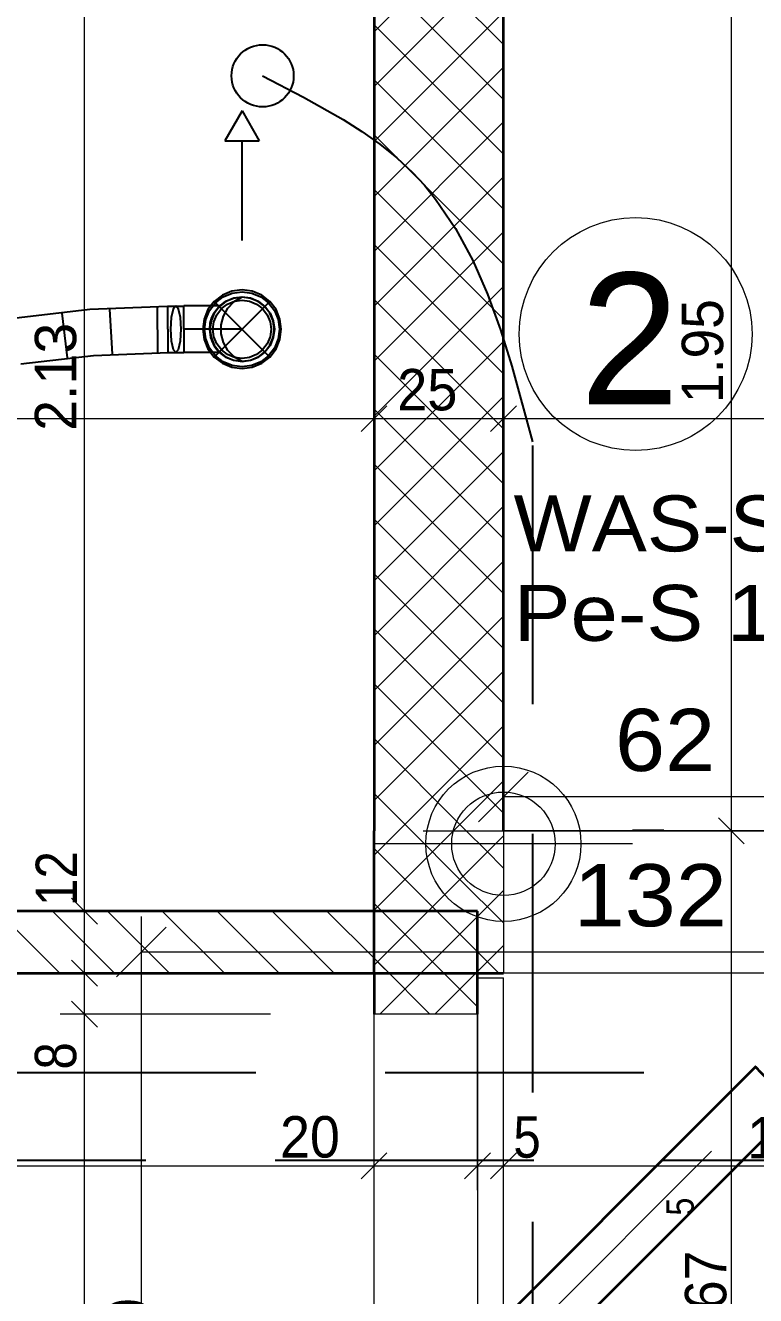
# Model space of a CAD drawing. Header units: millimetres. Extents: x -3497 to 2618, y -1809 to 2456.
# Drawn here: x -1667.5 to -1526.4, y 843.7 to 1089 of the extents above; entities that cross this region are included whole.
import ezdxf
from ezdxf.enums import TextEntityAlignment as Align

# ---------------------------------------------------------------- set-up
doc = ezdxf.new("R2010")
doc.units = ezdxf.units.MM
doc.header["$LTSCALE"] = 100
for name, pattern in [('DASHDOT', [1, 0.5, -0.25, 0, -0.25]), ('DASHED', [0.75, 0.5, -0.25]), ('HIDDENX2', [0.75, 0.5, -0.25])]:
    doc.linetypes.add(name, pattern=pattern)
for name, color, linetype, true_color in [('00_Anm.FP', 7, 'Continuous', 0x00c0ff), ('10-0.05 Solid', 1, 'Continuous', 0xff0000), ('10-0.10 Punktlinie', 9, 'Continuous', 0x808080), ('10-0.18 Solid', 9, 'Continuous', 0x808080), ('20-(100) Aussenwände', 7, 'Continuous', 0xc0c0c0), ('20-Beton', 9, 'Continuous', 0x808080), ('30-Text', 7, 'Continuous', 0xff8000), ('50-Sanitärapparate', 6, 'Continuous', 0xff00ff), ('50-Türen&Fenster', 9, 'Continuous', 0x808080), ('Bemaßung', 3, 'Continuous', 0x00ff00), ('Keine', 7, 'Continuous', 0xff8000), ('Layer380', 7, 'Continuous', 0xff8000), ('Layer381', 7, 'Continuous', 0xff8000), ('Layer383', 7, 'Continuous', 0xff8000)]:
    doc.layers.add(name, color=color, linetype=linetype, true_color=true_color)
doc.layers.add('10-0.05 Strichpunkt', color=7, linetype='Continuous')
doc.styles.add('Arial', font='arial.ttf')
doc.dimstyles.new('ISO-25', dxfattribs={"dimtxt": 2.5, "dimasz": 2.5, "dimexe": 1.25, "dimexo": 0.625, "dimtad": 1, "dimtxsty": 'Standard', "dimcen": 2.5, "dimadec": 0, "dimazin": 0, "dimtfac": 1, "dimtmove": 0, "dimatfit": 3, "dimfxl": 0, "dimarcsym": 0})

# ---------------------------------------------------------------- blocks, each defined once
blk = doc.blocks.new('Baugruppe_318_nNn01')
at = {"layer": '50-Sanitärapparate', "color": 6, "linetype": 'Continuous', "lineweight": 13, "true_color": 0xff00ff}
blk.add_circle((-1549.61, 1029.4), 22.5, dxfattribs=at)
at = {"layer": '50-Sanitärapparate', "color": 6, "linetype": 'Continuous', "lineweight": 13, "true_color": 0xff00ff, "style": 'Arial'}
for s, height, width, p, p2 in [('2', 25.4, 0.974227, (-1560.35, 1015.82), (-1541.15, 1015.82)), ('WAS-S', 10.8, 1.060315, (-1573.19, 987.42), (-1520.78, 987.42)), ('Pe-S 110', 10.8, 1.093659, (-1573.19, 970.14), (-1504.45, 970.14))]:
    blk.add_text(s, height=height, dxfattribs=dict(at, width=width)).set_placement(p, p2, align=Align.FIT)
blk = doc.blocks.new('vEPipe_214_nNn093')
at = {"layer": '20-(100) Aussenwände', "color": 7, "linetype": 'DASHDOT', "lineweight": 18}
blk.add_line((-1641.04, 765.4), (-1522.53, 883.97), dxfattribs=at)
at = {"layer": '20-(100) Aussenwände', "color": 22, "linetype": 'Continuous', "lineweight": 35, "true_color": 0xc03000}
blk.add_lwpolyline([(-1637.15, 761.51), (-1518.64, 880.08), (-1518.68, 880.11), (-1518.79, 880.2), (-1518.97, 880.35), (-1519.2, 880.57), (-1519.49, 880.84), (-1519.84, 881.17), (-1520.22, 881.54), (-1520.65, 881.96), (-1521.11, 882.41), (-1521.6, 882.89), (-1522.1, 883.39), (-1522.61, 883.89), (-1523.12, 884.4), (-1523.61, 884.9), (-1524.09, 885.39), (-1524.54, 885.85), (-1524.96, 886.28), (-1525.34, 886.67), (-1525.66, 887.01), (-1525.94, 887.3), (-1526.15, 887.53), (-1526.31, 887.71), (-1526.4, 887.82), (-1526.42, 887.86), (-1644.93, 769.29), (-1644.91, 769.24), (-1644.82, 769.13), (-1644.66, 768.96), (-1644.45, 768.73), (-1644.17, 768.44), (-1643.85, 768.09), (-1643.47, 767.7), (-1643.05, 767.27), (-1642.6, 766.81), (-1642.12, 766.33), (-1641.62, 765.83), (-1641.12, 765.32), (-1640.61, 764.81), (-1640.11, 764.32), (-1639.62, 763.84), (-1639.16, 763.39), (-1638.73, 762.97), (-1638.34, 762.59), (-1638, 762.27), (-1637.71, 761.99), (-1637.48, 761.78), (-1637.3, 761.62), (-1637.19, 761.53)], close=True, dxfattribs=at)
blk.add_lwpolyline([(-1644.93, 769.29), (-1644.91, 769.24), (-1644.82, 769.13), (-1644.66, 768.96), (-1644.45, 768.73), (-1644.17, 768.44), (-1643.85, 768.09), (-1643.47, 767.7), (-1643.05, 767.27), (-1642.6, 766.81), (-1642.12, 766.33), (-1641.62, 765.83), (-1641.12, 765.32), (-1640.61, 764.81), (-1640.11, 764.32), (-1639.62, 763.84), (-1639.16, 763.39), (-1638.73, 762.97), (-1638.34, 762.59), (-1638, 762.27), (-1637.71, 761.99), (-1637.48, 761.78), (-1637.3, 761.62), (-1637.19, 761.53), (-1637.15, 761.51)], dxfattribs=at)
blk = doc.blocks.new('*D378')
at = {"layer": '10-0.05 Strichpunkt', "color": 6, "linetype": 'Continuous', "lineweight": 13, "true_color": 0xff00ff}
for p, q in [((-1575.15, 957.28), (-1575.15, 933.14)), ((-1579.95, 935.2), (-1570.35, 944.8)), ((-1507.87, 944.8), (-1517.47, 935.2)), ((-1512.67, 824.09), (-1512.67, 946.86)), ((-1512.67, 940), (-1575.15, 940))]:
    blk.add_line(p, q, dxfattribs=at)
at = {"layer": '10-0.05 Strichpunkt', "color": 6, "linetype": 'Continuous', "lineweight": 13, "true_color": 0xff00ff, "style": 'Arial', "width": 1.03866}
blk.add_text('62', height=12, dxfattribs=at).set_placement((-1553.59, 945), (-1534.24, 945), align=Align.FIT)
blk = doc.blocks.new('_Oblique')
at = {"color": 0, "linetype": 'ByBlock', "lineweight": -2}
blk.add_line((-0.5, -0.5), (0.5, 0.5), dxfattribs=at)
blk = doc.blocks.new('*D379')
at = {"layer": '10-0.05 Strichpunkt', "color": 6, "linetype": 'Continuous', "lineweight": 13, "true_color": 0xff00ff}
for p, q in [((-1645.13, 761.31), (-1645.13, 916.86)), ((-1512.66, 893.85), (-1512.66, 916.86)), ((-1649.93, 905.2), (-1640.33, 914.8)), ((-1507.86, 914.8), (-1517.46, 905.2)), ((-1512.66, 910), (-1645.13, 910))]:
    blk.add_line(p, q, dxfattribs=at)
at = {"layer": '10-0.05 Strichpunkt', "color": 6, "linetype": 'Continuous', "lineweight": 13, "true_color": 0xff00ff, "style": 'Arial', "width": 1.060137}
blk.add_text('132', height=12, dxfattribs=at).set_placement((-1561.59, 915), (-1531.98, 915), align=Align.FIT)
blk = doc.blocks.new('*X477')
at = {"layer": '10-0.05 Solid', "color": 18, "linetype": 'Continuous', "lineweight": 13, "true_color": 0x000000}
for p, q in [((-1600.16, 1109.02), (-1578.2, 1130.98)), ((-1600.16, 1119.63), (-1588.81, 1130.98)), ((-1600.16, 1130.23), (-1599.41, 1130.98)), ((-1575.16, 1106.56), (-1599.58, 1130.98)), ((-1575.16, 1117.16), (-1588.97, 1130.98)), ((-1575.16, 1127.77), (-1578.36, 1130.98)), ((-1600.16, 1098.41), (-1575.16, 1123.41)), ((-1575.16, 1095.95), (-1600.16, 1120.95)), ((-1600.16, 1087.81), (-1575.16, 1112.81)), ((-1575.16, 1085.34), (-1600.16, 1110.34)), ((-1600.16, 1077.2), (-1575.16, 1102.2)), ((-1575.16, 1074.74), (-1600.16, 1099.74)), ((-1600.16, 1066.59), (-1575.16, 1091.59)), ((-1575.16, 1064.13), (-1600.16, 1089.13)), ((-1600.16, 1055.99), (-1575.16, 1080.99)), ((-1575.16, 1053.53), (-1600.16, 1078.53)), ((-1600.16, 1045.38), (-1575.16, 1070.38)), ((-1575.16, 1042.92), (-1600.16, 1067.92)), ((-1600.16, 1034.77), (-1575.16, 1059.77)), ((-1575.16, 1032.31), (-1600.16, 1057.31)), ((-1600.16, 1024.17), (-1575.16, 1049.17)), ((-1575.16, 1021.71), (-1600.16, 1046.71)), ((-1600.16, 1013.56), (-1575.16, 1038.56)), ((-1575.16, 1011.1), (-1600.16, 1036.1)), ((-1600.16, 1002.95), (-1575.16, 1027.95)), ((-1575.16, 1000.49), (-1600.16, 1025.49)), ((-1600.16, 992.35), (-1575.16, 1017.35)), ((-1575.16, 989.89), (-1600.16, 1014.89)), ((-1600.16, 981.74), (-1575.16, 1006.74)), ((-1575.16, 979.28), (-1600.16, 1004.28)), ((-1600.16, 971.13), (-1575.16, 996.13)), ((-1575.16, 968.67), (-1600.16, 993.67)), ((-1600.16, 960.53), (-1575.16, 985.53)), ((-1575.16, 958.07), (-1600.16, 983.07)), ((-1600.16, 949.92), (-1575.16, 974.92)), ((-1575.16, 947.46), (-1600.16, 972.46)), ((-1600.16, 939.31), (-1575.16, 964.31)), ((-1575.16, 936.85), (-1600.16, 961.85)), ((-1595.44, 933.43), (-1575.16, 953.71)), ((-1582.34, 933.43), (-1600.16, 951.25)), ((-1584.83, 933.43), (-1575.16, 943.1)), ((-1592.95, 933.43), (-1600.16, 940.64))]:
    blk.add_line(p, q, dxfattribs=at)
blk = doc.blocks.new('*X478')
at = {"layer": '10-0.05 Solid', "color": 18, "linetype": 'Continuous', "lineweight": 13, "true_color": 0x000000}
for p, q in [((-1600.16, 918.1), (-1584.83, 933.43)), ((-1600.16, 928.71), (-1595.44, 933.43)), ((-1583.63, 924.11), (-1592.95, 933.43)), ((-1578.58, 929.67), (-1582.34, 933.43)), ((-1588.68, 918.55), (-1600.16, 930.03)), ((-1600.16, 907.49), (-1584.51, 923.14)), ((-1593.73, 913), (-1600.16, 919.43)), ((-1598.78, 907.44), (-1600.16, 908.82))]:
    blk.add_line(p, q, dxfattribs=at)
blk = doc.blocks.new('*X480')
at = {"layer": '10-0.05 Solid', "color": 18, "linetype": 'Continuous', "lineweight": 13, "true_color": 0x000000}
for p, q in [((-1584.51, 923.14), (-1575.16, 932.49)), ((-1575.16, 926.25), (-1578.58, 929.67)), ((-1575.16, 915.64), (-1583.63, 924.11)), ((-1591.12, 905.93), (-1575.16, 921.89)), ((-1576.05, 905.93), (-1588.68, 918.55)), ((-1586.66, 905.93), (-1593.73, 913)), ((-1580.51, 905.93), (-1575.16, 911.28)), ((-1597.27, 905.93), (-1598.78, 907.44))]:
    blk.add_line(p, q, dxfattribs=at)
blk = doc.blocks.new('*X642')
at = {"layer": '10-0.05 Solid', "color": 18, "linetype": 'Continuous', "lineweight": 13, "true_color": 0x000000}
for p, q in [((-1672.91, 917.93), (-1660.91, 905.93)), ((-1662.3, 917.93), (-1650.3, 905.93)), ((-1651.69, 917.93), (-1639.69, 905.93)), ((-1641.09, 917.93), (-1629.09, 905.93)), ((-1630.48, 917.93), (-1618.48, 905.93)), ((-1619.87, 917.93), (-1607.87, 905.93)), ((-1609.27, 917.93), (-1600.16, 908.82))]:
    blk.add_line(p, q, dxfattribs=at)
blk = doc.blocks.new('*X650')
at = {"layer": '10-0.05 Solid', "color": 18, "linetype": 'Continuous', "lineweight": 13, "true_color": 0x000000}
for p, q in [((-1600.16, 907.49), (-1589.72, 917.93)), ((-1591.72, 910.99), (-1598.66, 917.93)), ((-1585.09, 914.97), (-1588.05, 917.93)), ((-1598.35, 907.01), (-1600.16, 908.82))]:
    blk.add_line(p, q, dxfattribs=at)
blk = doc.blocks.new('*X652')
at = {"layer": '10-0.05 Solid', "color": 18, "linetype": 'Continuous', "lineweight": 13, "true_color": 0x000000}
for p, q in [((-1599.02, 898.03), (-1580.16, 916.89)), ((-1580.16, 910.03), (-1585.09, 914.97)), ((-1580.16, 899.43), (-1591.72, 910.99)), ((-1589.37, 898.03), (-1598.35, 907.01)), ((-1588.41, 898.03), (-1580.16, 906.28)), ((-1599.97, 898.03), (-1600.16, 898.21))]:
    blk.add_line(p, q, dxfattribs=at)
blk = doc.blocks.new('AnonymMegaMac_nNn01012')
at = {"layer": '20-Beton', "color": 8, "linetype": 'Continuous', "lineweight": 13, "true_color": 0x808080}
for p, q in [((-1600.16, 864.04), (-1600.16, 885.93)), ((-1597.66, 871.23), (-1602.66, 866.23)), ((-1953.16, 868.73), (-1600.16, 868.73))]:
    blk.add_line(p, q, dxfattribs=at)
at = {"layer": '20-Beton', "color": 8, "linetype": 'Continuous', "lineweight": 18, "true_color": 0x808080, "style": 'Arial', "width": 0.930412}
blk.add_text('20', height=8, dxfattribs=at).set_placement((-1618.32, 870.32), (-1606.77, 870.32), align=Align.FIT)
blk = doc.blocks.new('AnonymMegaMac_nNn01013')
at = {"layer": '20-Beton', "color": 8, "linetype": 'Continuous', "lineweight": 13, "true_color": 0x808080}
for p, q in [((-1580.16, 864.04), (-1580.16, 897.93)), ((-1600.16, 864.04), (-1600.16, 885.93)), ((-1597.66, 871.23), (-1602.66, 866.23)), ((-1577.66, 871.23), (-1582.66, 866.23)), ((-1600.16, 868.73), (-1580.16, 868.73))]:
    blk.add_line(p, q, dxfattribs=at)
blk = doc.blocks.new('AnonymMegaMac_nNn01014')
at = {"layer": '20-Beton', "color": 8, "linetype": 'Continuous', "lineweight": 13, "true_color": 0x808080}
for p, q in [((-1580.16, 864.04), (-1580.16, 897.93)), ((-1575.16, 864.04), (-1575.16, 885.95)), ((-1577.66, 871.23), (-1582.66, 866.23)), ((-1572.66, 871.23), (-1577.66, 866.23)), ((-1580.16, 868.73), (-1575.16, 868.73))]:
    blk.add_line(p, q, dxfattribs=at)
blk = doc.blocks.new('AnonymMegaMac_nNn01015')
at = {"layer": '20-Beton', "color": 8, "linetype": 'Continuous', "lineweight": 13, "true_color": 0x808080}
for p, q in [((-1575.16, 864.04), (-1575.16, 885.95)), ((-1451.16, 864.04), (-1451.16, 885.93)), ((-1572.66, 871.23), (-1577.66, 866.23)), ((-1448.66, 871.23), (-1453.66, 866.23)), ((-1575.16, 868.73), (-1451.16, 868.73))]:
    blk.add_line(p, q, dxfattribs=at)
at = {"layer": '20-Beton', "color": 8, "linetype": 'Continuous', "lineweight": 18, "true_color": 0x808080, "style": 'Arial'}
for s, width, p, p2 in [('5', 0.853093, (-1573.24, 870.3), (-1567.94, 870.3)), ('1.24', 0.919367, (-1528.02, 870.15), (-1508.05, 870.15))]:
    blk.add_text(s, height=8, dxfattribs=dict(at, width=width)).set_placement(p, p2, align=Align.FIT)
blk = doc.blocks.new('AnonymMegaMac_nNn01034')
at = {"layer": '20-Beton', "color": 8, "linetype": 'Continuous', "lineweight": 13, "true_color": 0x808080}
for p, q in [((-1600.16, 1008.39), (-1600.16, 1017.76)), ((-1597.66, 1015.57), (-1602.66, 1010.57)), ((-1941.16, 1013.07), (-1600.16, 1013.07))]:
    blk.add_line(p, q, dxfattribs=at)
blk = doc.blocks.new('AnonymMegaMac_nNn01035')
at = {"layer": '20-Beton', "color": 8, "linetype": 'Continuous', "lineweight": 13, "true_color": 0x808080}
for p, q in [((-1600.16, 1008.39), (-1600.16, 1017.76)), ((-1575.16, 1008.39), (-1575.16, 1017.76)), ((-1597.66, 1015.57), (-1602.66, 1010.57)), ((-1572.66, 1015.57), (-1577.66, 1010.57)), ((-1600.16, 1013.07), (-1575.16, 1013.07))]:
    blk.add_line(p, q, dxfattribs=at)
at = {"layer": '20-Beton', "color": 8, "linetype": 'Continuous', "lineweight": 18, "true_color": 0x808080, "style": 'Arial', "width": 0.9375}
blk.add_text('25', height=8, dxfattribs=at).set_placement((-1595.69, 1014.66), (-1584.05, 1014.66), align=Align.FIT)
blk = doc.blocks.new('AnonymMegaMac_nNn01036')
at = {"layer": '20-Beton', "color": 8, "linetype": 'Continuous', "lineweight": 13, "true_color": 0x808080}
for p, q in [((-1575.16, 1008.39), (-1575.16, 1017.76)), ((-1415.16, 1008.39), (-1415.16, 1017.76)), ((-1572.66, 1015.57), (-1577.66, 1010.57)), ((-1412.66, 1015.57), (-1417.66, 1010.57)), ((-1575.16, 1013.07), (-1415.16, 1013.07))]:
    blk.add_line(p, q, dxfattribs=at)
at = {"layer": '20-Beton', "color": 8, "linetype": 'Continuous', "lineweight": 18, "true_color": 0x808080, "style": 'Arial', "width": 0.919367}
blk.add_text('1.60', height=8, dxfattribs=at).set_placement((-1510.02, 1014.66), (-1490.05, 1014.66), align=Align.FIT)
blk = doc.blocks.new('AnonymMegaMac_nNn01143')
at = {"layer": '20-Beton', "color": 8, "linetype": 'Continuous', "lineweight": 13, "true_color": 0x808080}
for p, q in [((-1533.61, 935.93), (-1528.61, 930.93)), ((-1526.42, 933.43), (-1555.16, 933.43)), ((-1531.11, 765.96), (-1531.11, 933.43)), ((-1533.61, 768.46), (-1528.61, 763.46)), ((-1526.42, 765.96), (-1560.16, 765.96))]:
    blk.add_line(p, q, dxfattribs=at)
at = {"layer": '20-Beton', "color": 8, "linetype": 'Continuous', "lineweight": 18, "true_color": 0x808080, "style": 'Arial'}
for s, height, width, p, p2 in [('5', 5.28, 0.853093, (-1538.38, 859.09), (-1538.38, 862.58)), ('1.67', 8, 0.920471, (-1532.08, 832.31), (-1532.08, 852.31))]:
    blk.add_text(s, height=height, rotation=90, dxfattribs=dict(at, width=width)).set_placement(p, p2, align=Align.FIT)
blk = doc.blocks.new('AnonymMegaMac_nNn01144')
at = {"layer": '20-Beton', "color": 8, "linetype": 'Continuous', "lineweight": 13, "true_color": 0x808080}
for p, q in [((-1533.61, 1130.98), (-1528.61, 1125.98)), ((-1526.42, 1128.48), (-1555.16, 1128.48)), ((-1531.11, 933.43), (-1531.11, 1128.48)), ((-1533.61, 935.93), (-1528.61, 930.93)), ((-1526.42, 933.43), (-1555.16, 933.43))]:
    blk.add_line(p, q, dxfattribs=at)
at = {"layer": '20-Beton', "color": 8, "linetype": 'Continuous', "lineweight": 18, "true_color": 0x808080, "style": 'Arial', "width": 0.923417}
blk.add_text('1.95', height=8, rotation=90, dxfattribs=at).set_placement((-1532.7, 1016.09), (-1532.7, 1036.15), align=Align.FIT)
blk = doc.blocks.new('AnonymMegaMac_nNn01151')
at = {"layer": '20-Beton', "color": 8, "linetype": 'Continuous', "lineweight": 13, "true_color": 0x808080}
for p, q in [((-1658.63, 900.53), (-1653.63, 895.53)), ((-1620.16, 898.03), (-1660.82, 898.03)), ((-1656.13, 774.03), (-1656.13, 898.03)), ((-1658.63, 776.53), (-1653.63, 771.53)), ((-1620.16, 774.03), (-1660.82, 774.03))]:
    blk.add_line(p, q, dxfattribs=at)
at = {"layer": '20-Beton', "color": 8, "linetype": 'Continuous', "lineweight": 18, "true_color": 0x808080, "style": 'Arial'}
for s, width, p, p2 in [('8', 0.847938, (-1657.72, 887.33), (-1657.72, 892.6)), ('2.10', 0.960236, (-1643.72, 822.27), (-1643.72, 843.14)), ('1.24', 0.919367, (-1657.55, 821.16), (-1657.55, 841.14)), ('8', 0.847938, (-1657.72, 775.96), (-1657.72, 781.22))]:
    blk.add_text(s, height=8, rotation=90, dxfattribs=dict(at, width=width)).set_placement(p, p2, align=Align.FIT)
blk = doc.blocks.new('AnonymMegaMac_nNn01152')
at = {"layer": '20-Beton', "color": 8, "linetype": 'Continuous', "lineweight": 13, "true_color": 0x808080}
for p, q in [((-1658.63, 908.43), (-1653.63, 903.43)), ((-1620.16, 905.93), (-1660.82, 905.93)), ((-1656.13, 898.03), (-1656.13, 905.93)), ((-1658.63, 900.53), (-1653.63, 895.53)), ((-1620.16, 898.03), (-1660.82, 898.03))]:
    blk.add_line(p, q, dxfattribs=at)
blk = doc.blocks.new('AnonymMegaMac_nNn01153')
at = {"layer": '20-Beton', "color": 8, "linetype": 'Continuous', "lineweight": 13, "true_color": 0x808080}
for p, q in [((-1658.63, 920.43), (-1653.63, 915.43)), ((-1600.16, 917.93), (-1660.82, 917.93)), ((-1656.13, 905.93), (-1656.13, 917.93)), ((-1658.63, 908.43), (-1653.63, 903.43)), ((-1620.16, 905.93), (-1660.82, 905.93))]:
    blk.add_line(p, q, dxfattribs=at)
blk = doc.blocks.new('AnonymMegaMac_nNn01154')
at = {"layer": '20-Beton', "color": 8, "linetype": 'Continuous', "lineweight": 13, "true_color": 0x808080}
for p, q in [((-1656.13, 1130.98), (-1656.13, 1134.73)), ((-1653.63, 1128.48), (-1658.63, 1133.48)), ((-1620.16, 1130.98), (-1660.82, 1130.98)), ((-1656.13, 917.93), (-1656.13, 1130.98)), ((-1658.63, 920.43), (-1653.63, 915.43)), ((-1600.16, 917.93), (-1660.82, 917.93))]:
    blk.add_line(p, q, dxfattribs=at)
at = {"layer": '20-Beton', "color": 8, "linetype": 'Continuous', "lineweight": 18, "true_color": 0x808080, "style": 'Arial'}
for s, width, p, p2 in [('2.13', 0.961708, (-1657.72, 1010.7), (-1657.72, 1031.59)), ('12', 0.854381, (-1657.55, 918.91), (-1657.55, 929.52))]:
    blk.add_text(s, height=8, rotation=90, dxfattribs=dict(at, width=width)).set_placement(p, p2, align=Align.FIT)

msp = doc.modelspace()

# ---------------------------------------------------------------- linework, layer by layer
at = {"layer": '00_Anm.FP', "color": 140, "linetype": 'DASHED', "lineweight": 25, "true_color": 0x00c0ff}
for p, q in [((-1631.05, 1035.7), (-1632.26, 1034.13)), ((-1629.48, 1036.91), (-1631.05, 1035.7)), ((-1620.3, 1024.95), (-1631.05, 1035.7)), ((-1631.05, 1024.95), (-1620.3, 1035.7)), ((-1630.1, 1034.75), (-1628.8, 1035.74)), ((-1628.78, 1035.7), (-1630.06, 1034.71)), ((-1627.65, 1037.67), (-1629.48, 1036.91)), ((-1628.8, 1035.74), (-1627.3, 1036.36)), ((-1627.28, 1036.32), (-1628.78, 1035.7)), ((-1628.49, 1035.2), (-1627.13, 1035.76)), ((-1625.68, 1037.93), (-1627.65, 1037.67)), ((-1627.3, 1036.36), (-1625.68, 1036.58)), ((-1625.68, 1036.53), (-1627.28, 1036.32)), ((-1627.13, 1035.76), (-1625.68, 1035.95)), ((-1623.71, 1037.67), (-1625.68, 1037.93)), ((-1625.68, 1036.58), (-1624.06, 1036.36)), ((-1624.07, 1036.32), (-1625.68, 1036.53)), ((-1625.68, 1035.95), (-1624.22, 1035.76)), ((-1624.22, 1035.76), (-1622.87, 1035.2)), ((-1622.58, 1035.7), (-1624.07, 1036.32)), ((-1624.06, 1036.36), (-1622.55, 1035.74)), ((-1621.88, 1036.91), (-1623.71, 1037.67)), ((-1621.29, 1034.71), (-1622.58, 1035.7)), ((-1622.55, 1035.74), (-1621.26, 1034.75)), ((-1620.3, 1035.7), (-1621.88, 1036.91)), ((-1619.1, 1034.13), (-1620.3, 1035.7)), ((-1632.26, 1034.13), (-1633.02, 1032.29)), ((-1631.72, 1031.95), (-1631.09, 1033.45)), ((-1631.05, 1033.43), (-1631.67, 1031.93)), ((-1631.11, 1031.78), (-1630.55, 1033.14)), ((-1631.09, 1033.45), (-1630.1, 1034.75)), ((-1630.06, 1034.71), (-1631.05, 1033.43)), ((-1630.55, 1033.14), (-1629.66, 1034.31)), ((-1629.66, 1034.31), (-1628.49, 1035.2)), ((-1622.87, 1035.2), (-1621.7, 1034.31)), ((-1621.7, 1034.31), (-1620.81, 1033.14)), ((-1620.31, 1033.43), (-1621.29, 1034.71)), ((-1621.26, 1034.75), (-1620.27, 1033.45)), ((-1620.81, 1033.14), (-1620.25, 1031.78)), ((-1619.69, 1031.93), (-1620.31, 1033.43)), ((-1620.27, 1033.45), (-1619.64, 1031.95)), ((-1618.34, 1032.29), (-1619.1, 1034.13)), ((-1633.02, 1032.29), (-1633.28, 1030.33)), ((-1631.93, 1030.33), (-1631.72, 1031.95)), ((-1631.67, 1031.93), (-1631.88, 1030.33)), ((-1631.3, 1030.33), (-1631.11, 1031.78)), ((-1620.25, 1031.78), (-1620.05, 1030.33)), ((-1619.48, 1030.33), (-1619.69, 1031.93)), ((-1619.64, 1031.95), (-1619.43, 1030.33)), ((-1618.08, 1030.33), (-1618.34, 1032.29)), ((-1633.28, 1030.33), (-1633.02, 1028.36)), ((-1633.02, 1028.36), (-1632.26, 1026.53)), ((-1631.72, 1028.71), (-1631.93, 1030.33)), ((-1631.88, 1030.33), (-1631.67, 1028.72)), ((-1631.09, 1027.2), (-1631.72, 1028.71)), ((-1631.67, 1028.72), (-1631.05, 1027.23)), ((-1631.11, 1028.87), (-1631.3, 1030.33)), ((-1630.55, 1027.52), (-1631.11, 1028.87)), ((-1620.25, 1028.87), (-1620.81, 1027.52)), ((-1620.31, 1027.23), (-1619.69, 1028.72)), ((-1619.64, 1028.71), (-1620.27, 1027.2)), ((-1620.05, 1030.33), (-1620.25, 1028.87)), ((-1619.69, 1028.72), (-1619.48, 1030.33)), ((-1619.43, 1030.33), (-1619.64, 1028.71)), ((-1619.1, 1026.53), (-1618.34, 1028.36)), ((-1618.34, 1028.36), (-1618.08, 1030.33)), ((-1632.26, 1026.53), (-1631.05, 1024.95)), ((-1630.1, 1025.91), (-1631.09, 1027.2)), ((-1631.05, 1027.23), (-1630.06, 1025.94)), ((-1629.66, 1026.35), (-1630.55, 1027.52)), ((-1628.8, 1024.91), (-1630.1, 1025.91)), ((-1630.06, 1025.94), (-1628.78, 1024.96)), ((-1628.49, 1025.46), (-1629.66, 1026.35)), ((-1621.7, 1026.35), (-1622.87, 1025.46)), ((-1622.58, 1024.96), (-1621.29, 1025.94)), ((-1621.26, 1025.91), (-1622.55, 1024.91)), ((-1620.81, 1027.52), (-1621.7, 1026.35)), ((-1621.29, 1025.94), (-1620.31, 1027.23)), ((-1620.27, 1027.2), (-1621.26, 1025.91)), ((-1620.3, 1024.95), (-1619.1, 1026.53)), ((-1631.05, 1024.95), (-1629.48, 1023.75)), ((-1629.48, 1023.75), (-1627.65, 1022.99)), ((-1627.3, 1024.29), (-1628.8, 1024.91)), ((-1628.78, 1024.96), (-1627.28, 1024.34)), ((-1627.13, 1024.89), (-1628.49, 1025.46)), ((-1625.68, 1024.08), (-1627.3, 1024.29)), ((-1627.28, 1024.34), (-1625.68, 1024.13)), ((-1625.68, 1024.7), (-1627.13, 1024.89)), ((-1624.22, 1024.89), (-1625.68, 1024.7)), ((-1625.68, 1024.13), (-1624.07, 1024.34)), ((-1624.06, 1024.29), (-1625.68, 1024.08)), ((-1622.87, 1025.46), (-1624.22, 1024.89)), ((-1624.07, 1024.34), (-1622.58, 1024.96)), ((-1622.55, 1024.91), (-1624.06, 1024.29)), ((-1623.71, 1022.99), (-1621.88, 1023.75)), ((-1621.88, 1023.75), (-1620.3, 1024.95)), ((-1627.65, 1022.99), (-1625.68, 1022.73)), ((-1625.68, 1022.73), (-1623.71, 1022.99))]:
    msp.add_line(p, q, dxfattribs=at)
at = {"layer": '10-0.05 Strichpunkt', "color": 7, "linetype": 'HIDDENX2', "lineweight": 13}
msp.add_line((-1575.16, 1130.85), (-1575.16, 930.87), dxfattribs=at)
at = {"layer": '10-0.05 Strichpunkt', "color": 8, "linetype": 'Continuous', "lineweight": 13, "true_color": 0x808080}
for p, q in [((-1575.16, 955.9), (-1575.16, 905.95)), ((-1550.21, 930.93), (-1600.16, 930.93))]:
    msp.add_line(p, q, dxfattribs=at)
for radius in [14.99, 10]:
    msp.add_circle((-1575.16, 930.93), radius, dxfattribs=at)
at = {"layer": '10-0.10 Punktlinie', "color": 8, "linetype": 'Continuous', "lineweight": 13, "true_color": 0x808080}
msp.add_lwpolyline([(-2383.13, 765.85), (-1600.16, 765.96), (-1600.16, 1130.98), (-2383.13, 1130.98)], close=True, dxfattribs=at)
at = {"layer": '10-0.18 Solid', "color": 8, "linetype": 'Continuous', "lineweight": 35, "true_color": 0x808080}
msp.add_line((-1600.16, 905.93), (-1600.16, 917.93), dxfattribs=at)
msp.add_line((-1600.16, 905.93), (-1600.16, 917.93), dxfattribs=at)
at = {"layer": '20-(100) Aussenwände', "color": 7, "linetype": 'HIDDENX2', "lineweight": 13}
msp.add_line((-1575.16, 1130.85), (-1575.16, 930.87), dxfattribs=at)
at = {"layer": '20-(100) Aussenwände', "color": 8, "linetype": 'Continuous', "lineweight": 13, "true_color": 0x808080}
for p, q in [((-1590.66, 933.45), (-1423.16, 933.45)), ((-1590.66, 933.45), (-1590.66, 933.44)), ((-1590.66, 933.44), (-1423.16, 933.44)), ((-1575.16, 933.44), (-1575.16, 933.43)), ((-1575.16, 933.44), (-1533.82, 933.44)), ((-1575.16, 933.43), (-1575.16, 933.44)), ((-1451.16, 933.43), (-1575.16, 933.43)), ((-1533.82, 933.43), (-1575.16, 933.43)), ((-1544.16, 933.54), (-1550.22, 933.54)), ((-1533.82, 933.43), (-1533.82, 933.44)), ((-1533.82, 933.44), (-1533.82, 933.43)), ((-1533.82, 933.44), (-1492.49, 933.44)), ((-1492.49, 933.43), (-1533.82, 933.43)), ((-1451.16, 905.93), (-1575.16, 905.93)), ((-1580.16, 905.03), (-1577.16, 905.03)), ((-1577.16, 905.03), (-1575.16, 905.03)), ((-1575.16, 767.03), (-1575.16, 905.03))]:
    msp.add_line(p, q, dxfattribs=at)
at = {"layer": '30-Text', "color": 30, "linetype": 'DASHED', "lineweight": 25, "true_color": 0xff8000}
for points in [[(-1683.03, 917.31), (-1683.03, 896.74, 0.414214), (-1673.03, 886.74), (-1067.14, 886.76, 0.414214), (-1057.14, 896.76), (-1057.14, 922.94)], [(-1704.28, 917.31), (-1704.28, 879.82, 0.414214), (-1694.28, 869.82), (-579.74, 869.82)]]:
    msp.add_lwpolyline(points, format="xyb", dxfattribs=at)
at = {"layer": '50-Sanitärapparate', "color": 8, "linetype": 'Continuous', "lineweight": 13, "true_color": 0x808080}
for points in [[(-1575.16, 1128.48), (-1575.16, 933.43), (-1415.16, 933.43), (-1415.16, 1128.48)], [(-1575.16, 1128.48), (-1575.16, 933.43), (-1415.16, 933.43), (-1415.16, 1128.48)], [(-1575.16, 1128.48), (-1575.16, 933.43), (-1415.16, 933.43), (-1415.16, 1128.48)], [(-1575.16, 933.43), (-1415.16, 933.43), (-1415.16, 1128.48), (-1575.16, 1128.48)], [(-1580.16, 765.85), (-1260.15, 765.85), (-1260.15, 905.93), (-1260.15, 978.93), (-1390.15, 978.93), (-1390.15, 905.93), (-1451.16, 905.93), (-1451.16, 933.43), (-1575.16, 933.43), (-1575.16, 905.93), (-1580.16, 905.93)]]:
    msp.add_lwpolyline(points, close=True, dxfattribs=at)
at = {"layer": '50-Türen&Fenster', "color": 8, "linetype": 'Continuous', "lineweight": 13, "true_color": 0x808080}
msp.add_line((-1580.16, 898.03), (-1600.16, 898.03), dxfattribs=at)
at = {"layer": '50-Türen&Fenster', "color": 8, "linetype": 'Continuous', "lineweight": 35, "true_color": 0x808080}
for points in [[(-1600.16, 1130.98), (-1600.16, 933.43)], [(-1575.16, 933.43), (-1575.16, 1128.48)], [(-1600.16, 905.93), (-1600.16, 933.43)], [(-1600.16, 917.93), (-1941.16, 917.93)], [(-1580.16, 917.93), (-1600.16, 917.93)], [(-1580.16, 898.03), (-1580.16, 917.93)], [(-1941.16, 905.93), (-1600.16, 905.93)], [(-1600.16, 905.93), (-1575.16, 905.93)], [(-1600.16, 905.93), (-1600.16, 898.03)]]:
    msp.add_lwpolyline(points, dxfattribs=at)
at = {"layer": 'Bemaßung', "color": 8, "linetype": 'Continuous', "lineweight": 13, "true_color": 0x808080}
msp.add_line((-1575.16, 1042.23), (-1575.16, 1110.48), dxfattribs=at)
at = {"layer": 'Bemaßung', "color": 140, "linetype": 'DASHED', "lineweight": 25, "true_color": 0x00c0ff}
for p, q in [((-1625.68, 1072.5), (-1629.01, 1066.73)), ((-1625.68, 1072.5), (-1622.35, 1066.73)), ((-1629.01, 1066.73), (-1622.35, 1066.73)), ((-1625.68, 1047.5), (-1625.68, 1066.73))]:
    msp.add_line(p, q, dxfattribs=at)
at = {"layer": 'Keine', "color": 140, "linetype": 'DASHED', "lineweight": 25, "true_color": 0x00c0ff}
for p, q in [((-1630.81, 1035.45), (-1629.3, 1036.61)), ((-1630.1, 1034.75), (-1628.8, 1035.74)), ((-1629.3, 1036.61), (-1627.55, 1037.33)), ((-1628.8, 1035.74), (-1627.3, 1036.36)), ((-1628.39, 1034.41), (-1627.17, 1035.67)), ((-1627.55, 1037.33), (-1625.68, 1037.58)), ((-1627.3, 1036.36), (-1625.68, 1036.58)), ((-1627.17, 1035.67), (-1625.68, 1036.58)), ((-1625.68, 1037.58), (-1623.8, 1037.33)), ((-1625.68, 1036.58), (-1624.06, 1036.36)), ((-1624.06, 1036.36), (-1622.55, 1035.74)), ((-1623.8, 1037.33), (-1622.05, 1036.61)), ((-1622.55, 1035.74), (-1621.26, 1034.75)), ((-1622.05, 1036.61), (-1620.55, 1035.45)), ((-1669.86, 1032.49), (-1655.09, 1034.21)), ((-1660.48, 1033.46), (-1659.48, 1024.79)), ((-1655.09, 1034.21), (-1640.08, 1034.81)), ((-1651.27, 1034.24), (-1650.77, 1025.53)), ((-1642.07, 1034.61), (-1641.98, 1025.88)), ((-1640.08, 1034.81), (-1639.22, 1034.81)), ((-1639.99, 1034.22), (-1639.99, 1034.83)), ((-1639.99, 1032.58), (-1639.99, 1034.22)), ((-1638.97, 1034.22), (-1639.34, 1032.58)), ((-1639.22, 1034.81), (-1638.46, 1034.81)), ((-1638.46, 1034.83), (-1638.97, 1034.22)), ((-1637.95, 1034.22), (-1638.46, 1034.83)), ((-1638.46, 1034.81), (-1637.7, 1034.81)), ((-1637.58, 1032.58), (-1637.95, 1034.22)), ((-1637.7, 1034.81), (-1636.93, 1034.81)), ((-1636.93, 1034.22), (-1636.93, 1034.83)), ((-1636.93, 1034.67), (-1636.93, 1034.83)), ((-1630.02, 1034.83), (-1636.93, 1034.83)), ((-1636.93, 1034.22), (-1636.93, 1034.67)), ((-1636.93, 1032.58), (-1636.93, 1034.22)), ((-1636.93, 1033.51), (-1636.93, 1034.22)), ((-1636.93, 1032.58), (-1636.93, 1033.51)), ((-1632.68, 1032.2), (-1631.96, 1033.95)), ((-1631.96, 1033.95), (-1630.81, 1035.45)), ((-1631.72, 1031.95), (-1631.09, 1033.45)), ((-1631.51, 1032.58), (-1631.06, 1033.51)), ((-1631.09, 1033.45), (-1630.1, 1034.75)), ((-1631.06, 1033.51), (-1630.56, 1034.22)), ((-1630.56, 1034.22), (-1630.17, 1034.67)), ((-1630.17, 1034.67), (-1630.02, 1034.83)), ((-1629.24, 1032.89), (-1628.39, 1034.41)), ((-1621.26, 1034.75), (-1620.27, 1033.45)), ((-1620.55, 1035.45), (-1619.4, 1033.95)), ((-1620.27, 1033.45), (-1619.64, 1031.95)), ((-1619.4, 1033.95), (-1618.68, 1032.2)), ((-1639.99, 1030.33), (-1639.99, 1032.58)), ((-1639.34, 1032.58), (-1639.48, 1030.33)), ((-1637.44, 1030.33), (-1637.58, 1032.58)), ((-1636.93, 1030.33), (-1636.93, 1032.58)), ((-1636.93, 1031.49), (-1636.93, 1032.58)), ((-1636.93, 1030.33), (-1636.93, 1031.49)), ((-1632.93, 1030.33), (-1632.68, 1032.2)), ((-1631.93, 1030.33), (-1631.72, 1031.95)), ((-1631.93, 1030.33), (-1631.82, 1031.49)), ((-1631.82, 1031.49), (-1631.51, 1032.58)), ((-1629.69, 1031.2), (-1629.24, 1032.89)), ((-1629.69, 1029.45), (-1629.69, 1031.2)), ((-1619.64, 1031.95), (-1619.43, 1030.33)), ((-1618.68, 1032.2), (-1618.43, 1030.33)), ((-1639.99, 1030.33), (-1639.99, 1028.08)), ((-1639.48, 1030.33), (-1639.34, 1028.08)), ((-1637.58, 1028.08), (-1637.44, 1030.33)), ((-1636.93, 1030.33), (-1636.93, 1028.08)), ((-1636.93, 1030.33), (-1636.93, 1029.16)), ((-1625.68, 1030.33), (-1636.93, 1030.33)), ((-1636.93, 1029.16), (-1636.93, 1028.08)), ((-1632.68, 1028.45), (-1632.93, 1030.33)), ((-1631.96, 1026.7), (-1632.68, 1028.45)), ((-1631.72, 1028.71), (-1631.93, 1030.33)), ((-1631.93, 1030.33), (-1631.82, 1029.16)), ((-1631.82, 1029.16), (-1631.51, 1028.08)), ((-1631.09, 1027.2), (-1631.72, 1028.71)), ((-1629.24, 1027.76), (-1629.69, 1029.45)), ((-1619.64, 1028.71), (-1620.27, 1027.2)), ((-1619.43, 1030.33), (-1619.64, 1028.71)), ((-1618.68, 1028.45), (-1619.4, 1026.7)), ((-1618.43, 1030.33), (-1618.68, 1028.45)), ((-1654.39, 1025.26), (-1639.9, 1025.84)), ((-1639.99, 1028.08), (-1639.99, 1026.43)), ((-1639.99, 1026.43), (-1639.99, 1025.83)), ((-1639.9, 1025.84), (-1639.22, 1025.84)), ((-1639.34, 1028.08), (-1638.97, 1026.43)), ((-1639.22, 1025.84), (-1638.46, 1025.84)), ((-1638.97, 1026.43), (-1638.46, 1025.83)), ((-1638.46, 1025.83), (-1637.95, 1026.43)), ((-1638.46, 1025.84), (-1637.7, 1025.84)), ((-1637.95, 1026.43), (-1637.58, 1028.08)), ((-1637.7, 1025.84), (-1636.93, 1025.84)), ((-1636.93, 1028.08), (-1636.93, 1026.43)), ((-1636.93, 1028.08), (-1636.93, 1027.15)), ((-1636.93, 1027.15), (-1636.93, 1026.43)), ((-1636.93, 1026.43), (-1636.93, 1025.83)), ((-1636.93, 1026.43), (-1636.93, 1025.98)), ((-1636.93, 1025.98), (-1636.93, 1025.83)), ((-1630.02, 1025.83), (-1636.93, 1025.83)), ((-1630.81, 1025.2), (-1631.96, 1026.7)), ((-1631.51, 1028.08), (-1631.06, 1027.15)), ((-1630.1, 1025.91), (-1631.09, 1027.2)), ((-1631.06, 1027.15), (-1630.56, 1026.43)), ((-1630.56, 1026.43), (-1630.17, 1025.98)), ((-1630.17, 1025.98), (-1630.02, 1025.83)), ((-1628.8, 1024.91), (-1630.1, 1025.91)), ((-1628.39, 1026.24), (-1629.24, 1027.76)), ((-1627.17, 1024.99), (-1628.39, 1026.24)), ((-1621.26, 1025.91), (-1622.55, 1024.91)), ((-1620.27, 1027.2), (-1621.26, 1025.91)), ((-1619.4, 1026.7), (-1620.55, 1025.2)), ((-1668.41, 1023.63), (-1654.39, 1025.26)), ((-1629.3, 1024.05), (-1630.81, 1025.2)), ((-1627.55, 1023.32), (-1629.3, 1024.05)), ((-1627.3, 1024.29), (-1628.8, 1024.91)), ((-1625.68, 1023.08), (-1627.55, 1023.32)), ((-1625.68, 1024.08), (-1627.3, 1024.29)), ((-1625.68, 1024.08), (-1627.17, 1024.99)), ((-1624.06, 1024.29), (-1625.68, 1024.08)), ((-1623.8, 1023.32), (-1625.68, 1023.08)), ((-1622.55, 1024.91), (-1624.06, 1024.29)), ((-1622.05, 1024.05), (-1623.8, 1023.32)), ((-1620.55, 1025.2), (-1622.05, 1024.05))]:
    msp.add_line(p, q, dxfattribs=at)
at = {"layer": 'Layer380', "color": 30, "linetype": 'DASHED', "lineweight": 25, "true_color": 0xff8000}
msp.add_line((-1569.51, 1007.88), (-1569.51, 608.02), dxfattribs=at)
at = {"layer": 'Layer381', "color": 30, "linetype": 'Continuous', "lineweight": 25, "true_color": 0xff8000}
msp.add_circle((-1621.7, 1079.29), 6, dxfattribs=at)
at = {"layer": 'Layer383', "color": 30, "linetype": 'DASHED', "lineweight": 25, "true_color": 0xff8000}
msp.add_lwpolyline([(-1621.7, 1079.29), (-1613.8, 1075.19), (-1606.16, 1070.87), (-1602.53, 1068.55), (-1599.05, 1066.09), (-1595.78, 1063.47), (-1592.74, 1060.64), (-1590.41, 1058.14), (-1588.26, 1055.49), (-1584.41, 1049.8), (-1581.1, 1043.64), (-1578.24, 1037.1), (-1575.74, 1030.25), (-1573.51, 1023.17), (-1569.51, 1008.61)], dxfattribs=at)

# ---------------------------------------------------------------- block references
for name in ['AnonymMegaMac_nNn01154', '*X477', 'AnonymMegaMac_nNn01144', 'Baugruppe_318_nNn01', 'AnonymMegaMac_nNn01034', 'AnonymMegaMac_nNn01035', 'AnonymMegaMac_nNn01036', 'AnonymMegaMac_nNn01143', '*X478', '*X480', 'AnonymMegaMac_nNn01153', '*X642', '*X650', '*X652', 'AnonymMegaMac_nNn01152', 'AnonymMegaMac_nNn01151', 'AnonymMegaMac_nNn01013', 'AnonymMegaMac_nNn01014', 'AnonymMegaMac_nNn01012', 'vEPipe_214_nNn093', 'AnonymMegaMac_nNn01015']:
    msp.add_blockref(name, (0, 0))

# ---------------------------------------------------------------- dimensions: what is measured, and where the dimension line sits
at = {"layer": '10-0.05 Strichpunkt', "color": 6, "linetype": 'Continuous', "lineweight": 13, "true_color": 0xff00ff}
dim = msp.add_linear_dim(base=(-1575.15, 940), p1=(-1512.67, 824.09), p2=(-1575.15, 957.28), angle=180, dimstyle='ISO-25', override={"dimtxt": 12, "dimasz": 12, "dimexe": 8.571429, "dimgap": 1.714286, "dimtad": 1, "dimjust": 0, "dimdec": 0, "dimzin": 8, "dimpost": '<>', "dimtxsty": 'Arial', "dimblk1": 'Oblique', "dimblk2": 'Oblique', "dimsah": 1, "dimclrd": 6, "dimclre": 6, "dimclrt": 6, "dimadec": 0}, dxfattribs=at)
dim.commit()
dim.dimension.update_dxf_attribs({"geometry": '*D378', "text_midpoint": (-1543.91, 951)})
dim = msp.add_linear_dim(base=(-1645.13, 910), p1=(-1512.66, 893.85), p2=(-1645.13, 761.31), angle=180, dimstyle='ISO-25', override={"dimtxt": 12, "dimasz": 12, "dimexe": 8.571429, "dimgap": 1.714286, "dimtad": 1, "dimjust": 3, "dimdec": 0, "dimzin": 8, "dimpost": '<>', "dimtxsty": 'Arial', "dimblk1": 'Oblique', "dimblk2": 'Oblique', "dimsah": 1, "dimclrd": 6, "dimclre": 6, "dimclrt": 6, "dimadec": 0}, dxfattribs=at)
dim.commit()
dim.dimension.update_dxf_attribs({"geometry": '*D379', "text_midpoint": (-1546.79, 921), "dimtype": 160})

doc.saveas('drawing.dxf')
